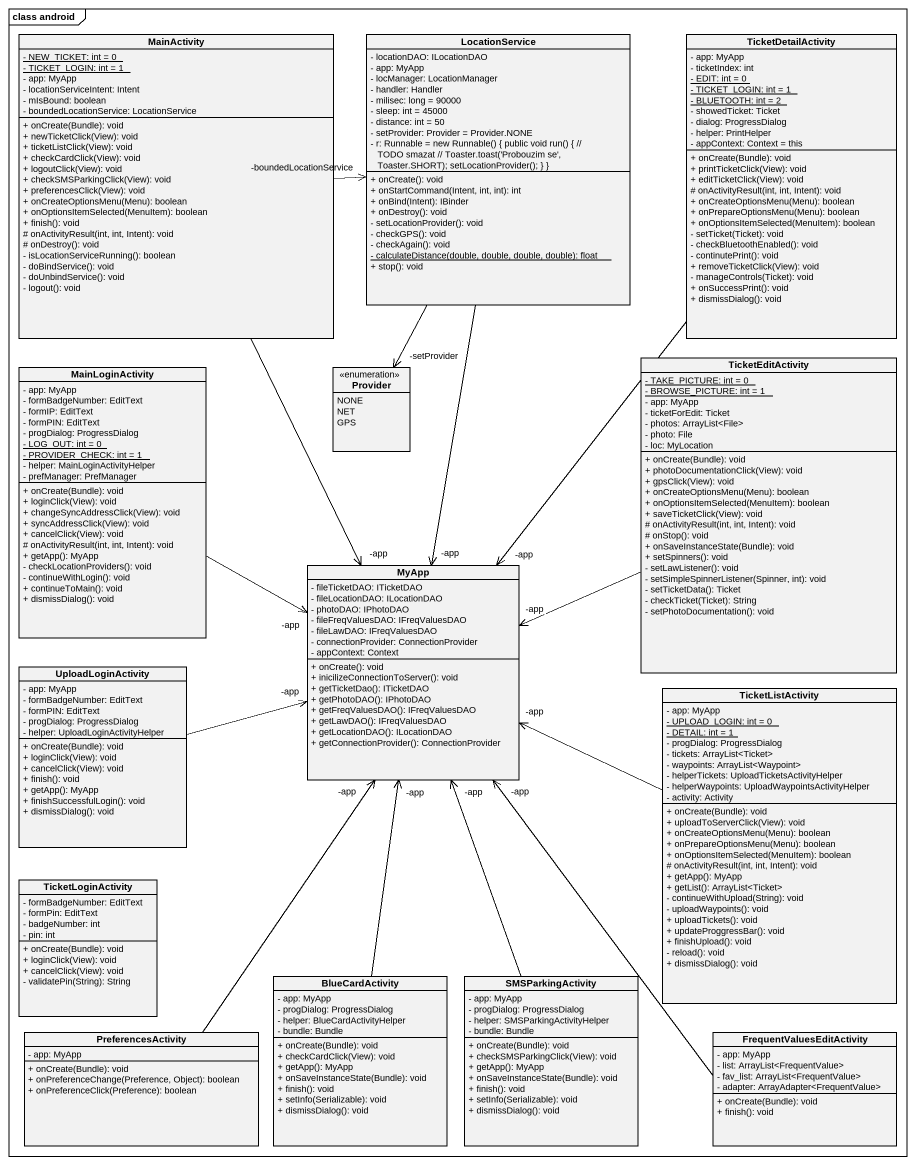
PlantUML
@startuml
mainframe class android
hide circle
hide empty members
skinparam classAttributeIconSize 0
class MainActivity {
  {static} - NEW_TICKET: int = 0
  {static} - TICKET_LOGIN: int = 1
  - app: MyApp
  - locationServiceIntent: Intent
  - mIsBound: boolean
  - boundedLocationService: LocationService
  + onCreate(Bundle): void
  + newTicketClick(View): void
  + ticketListClick(View): void
  + checkCardClick(View): void
  + logoutClick(View): void
  + checkSMSParkingClick(View): void
  + preferencesClick(View): void
  + onCreateOptionsMenu(Menu): boolean
  + onOptionsItemSelected(MenuItem): boolean
  + finish(): void
  # onActivityResult(int, int, Intent): void
  # onDestroy(): void
  - isLocationServiceRunning(): boolean
  - doBindService(): void
  - doUnbindService(): void
  - logout(): void
}
class LocationService {
  - locationDAO: ILocationDAO
  - app: MyApp
  - locManager: LocationManager
  - handler: Handler
  - milisec: long = 90000
  - sleep: int = 45000
  - distance: int = 50
  - setProvider: Provider = Provider.NONE
  {field} - r: Runnable = new Runnable() { public void run() { ~// TODO smazat ~// Toaster.toast('Probouzim se', Toaster.SHORT); setLocationProvider(); } }
  + onCreate(): void
  + onStartCommand(Intent, int, int): int
  + onBind(Intent): IBinder
  + onDestroy(): void
  - setLocationProvider(): void
  - checkGPS(): void
  - checkAgain(): void
  {static} - calculateDistance(double, double, double, double): float
  + stop(): void
}
class TicketDetailActivity {
  - app: MyApp
  - ticketIndex: int
  {static} - EDIT: int = 0
  {static} - TICKET_LOGIN: int = 1
  {static} - BLUETOOTH: int = 2
  - showedTicket: Ticket
  - dialog: ProgressDialog
  - helper: PrintHelper
  - appContext: Context = this
  + onCreate(Bundle): void
  + printTicketClick(View): void
  + editTicketClick(View): void
  # onActivityResult(int, int, Intent): void
  + onCreateOptionsMenu(Menu): boolean
  + onPrepareOptionsMenu(Menu): boolean
  + onOptionsItemSelected(MenuItem): boolean
  - setTicket(Ticket): void
  - checkBluetoothEnabled(): void
  - continutePrint(): void
  + removeTicketClick(View): void
  - manageControls(Ticket): void
  + onSuccessPrint(): void
  + dismissDialog(): void
}
class MainLoginActivity {
  - app: MyApp
  - formBadgeNumber: EditText
  - formIP: EditText
  - formPIN: EditText
  - progDialog: ProgressDialog
  {static} - LOG_OUT: int = 0
  {static} - PROVIDER_CHECK: int = 1
  - helper: MainLoginActivityHelper
  - prefManager: PrefManager
  + onCreate(Bundle): void
  + loginClick(View): void
  + changeSyncAddressClick(View): void
  + syncAddressClick(View): void
  + cancelClick(View): void
  # onActivityResult(int, int, Intent): void
  + getApp(): MyApp
  - checkLocationProviders(): void
  - continueWithLogin(): void
  + continueToMain(): void
  + dismissDialog(): void
}
enum Provider {
  NONE
  NET
  GPS
}
class TicketEditActivity {
  {static} - TAKE_PICTURE: int = 0
  {static} - BROWSE_PICTURE: int = 1
  - app: MyApp
  - ticketForEdit: Ticket
  - photos: ArrayList<File>
  - photo: File
  - loc: MyLocation
  + onCreate(Bundle): void
  + photoDocumentationClick(View): void
  + gpsClick(View): void
  + onCreateOptionsMenu(Menu): boolean
  + onOptionsItemSelected(MenuItem): boolean
  + saveTicketClick(View): void
  # onActivityResult(int, int, Intent): void
  # onStop(): void
  + onSaveInstanceState(Bundle): void
  + setSpinners(): void
  - setLawListener(): void
  - setSimpleSpinnerListener(Spinner, int): void
  - setTicketData(): Ticket
  - checkTicket(Ticket): String
  - setPhotoDocumentation(): void
}
class MyApp {
  - fileTicketDAO: ITicketDAO
  - fileLocationDAO: ILocationDAO
  - photoDAO: IPhotoDAO
  - fileFreqValuesDAO: IFreqValuesDAO
  - fileLawDAO: IFreqValuesDAO
  - connectionProvider: ConnectionProvider
  - appContext: Context
  + onCreate(): void
  + inicilizeConnectionToServer(): void
  + getTicketDao(): ITicketDAO
  + getPhotoDAO(): IPhotoDAO
  + getFreqValuesDAO(): IFreqValuesDAO
  + getLawDAO(): IFreqValuesDAO
  + getLocationDAO(): ILocationDAO
  + getConnectionProvider(): ConnectionProvider
}
class UploadLoginActivity {
  - app: MyApp
  - formBadgeNumber: EditText
  - formPIN: EditText
  - progDialog: ProgressDialog
  - helper: UploadLoginActivityHelper
  + onCreate(Bundle): void
  + loginClick(View): void
  + cancelClick(View): void
  + finish(): void
  + getApp(): MyApp
  + finishSuccessfulLogin(): void
  + dismissDialog(): void
}
class TicketListActivity {
  - app: MyApp
  {static} - UPLOAD_LOGIN: int = 0
  {static} - DETAIL: int = 1
  - progDialog: ProgressDialog
  - tickets: ArrayList<Ticket>
  - waypoints: ArrayList<Waypoint>
  - helperTickets: UploadTicketsActivityHelper
  - helperWaypoints: UploadWaypointsActivityHelper
  - activity: Activity
  + onCreate(Bundle): void
  + uploadToServerClick(View): void
  + onCreateOptionsMenu(Menu): boolean
  + onPrepareOptionsMenu(Menu): boolean
  + onOptionsItemSelected(MenuItem): boolean
  # onActivityResult(int, int, Intent): void
  + getApp(): MyApp
  + getList(): ArrayList<Ticket>
  - continueWithUpload(String): void
  - uploadWaypoints(): void
  + uploadTickets(): void
  + updateProggressBar(): void
  + finishUpload(): void
  - reload(): void
  + dismissDialog(): void
}
class TicketLoginActivity {
  - formBadgeNumber: EditText
  - formPin: EditText
  - badgeNumber: int
  - pin: int
  + onCreate(Bundle): void
  + loginClick(View): void
  + cancelClick(View): void
  - validatePin(String): String
}
class BlueCardActivity {
  - app: MyApp
  - progDialog: ProgressDialog
  - helper: BlueCardActivityHelper
  - bundle: Bundle
  + onCreate(Bundle): void
  + checkCardClick(View): void
  + getApp(): MyApp
  + onSaveInstanceState(Bundle): void
  + finish(): void
  + setInfo(Serializable): void
  + dismissDialog(): void
}
class SMSParkingActivity {
  - app: MyApp
  - progDialog: ProgressDialog
  - helper: SMSParkingActivityHelper
  - bundle: Bundle
  + onCreate(Bundle): void
  + checkSMSParkingClick(View): void
  + getApp(): MyApp
  + onSaveInstanceState(Bundle): void
  + finish(): void
  + setInfo(Serializable): void
  + dismissDialog(): void
}
class PreferencesActivity {
  - app: MyApp
  + onCreate(Bundle): void
  + onPreferenceChange(Preference, Object): boolean
  + onPreferenceClick(Preference): boolean
}
class FrequentValuesEditActivity {
  - app: MyApp
  - list: ArrayList<FrequentValue>
  - fav_list: ArrayList<FrequentValue>
  - adapter: ArrayAdapter<FrequentValue>
  + onCreate(Bundle): void
  + finish(): void
}
MainActivity -right-> "-boundedLocationService" LocationService
MainActivity --> "-app" MyApp
LocationService --> "-setProvider" Provider
LocationService --> "-app" MyApp
TicketDetailActivity --> "-app" MyApp
MainLoginActivity -right-> "-app" MyApp
TicketEditActivity -left-> "-app" MyApp
UploadLoginActivity -right-> "-app" MyApp
TicketListActivity -left-> "-app" MyApp
BlueCardActivity -up-> "-app" MyApp
SMSParkingActivity -up-> "-app" MyApp
PreferencesActivity -up-> "-app" MyApp
FrequentValuesEditActivity -up-> "-app" MyApp
@enduml
